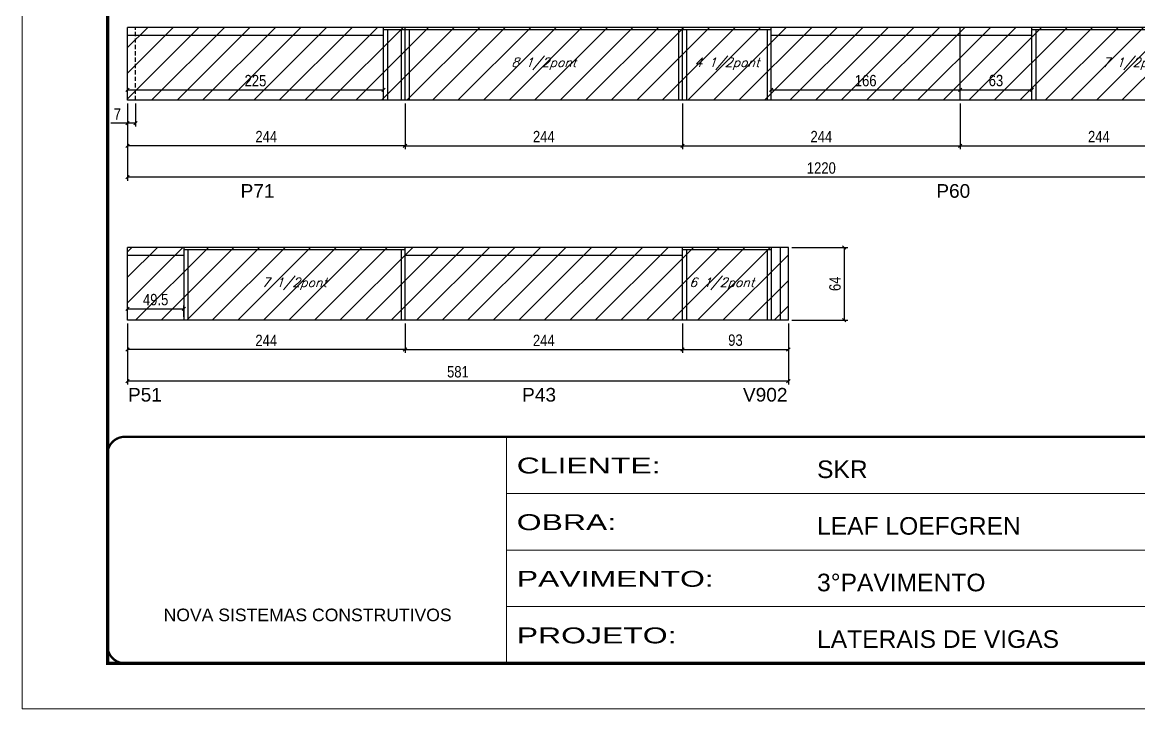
# Model space of a CAD drawing. Extents: x 3309 to 9563, y -2522 to 14608.
# Drawn here: x 6506 to 7488, y 4369 to 4973 of the extents above; entities that cross this region are included whole.
import ezdxf

# ---------------------------------------------------------------- set-up
doc = ezdxf.new("R2010")
doc.units = 0
for name, pattern in [('CONTINUO', [0]), ('DASHED', [0.75, 0.5, -0.25]), ('HIDDEN', [0.375, 0.25, -0.125])]:
    doc.linetypes.add(name, pattern=pattern)
for name, color, linetype in [('5', 5, 'Continuous'), ('COTA', 241, 'Continuous'), ('Painéis', 200, 'Continuous'), ('SARR_2.2x7', 40, 'Continuous'), ('SARR_3.5x7', 81, 'Continuous'), ('texto', 7, 'Continuous')]:
    doc.layers.add(name, color=color, linetype=linetype)
for name, color, linetype, lineweight in [('Folhas', 255, 'Continuous', 9), ('Hachura', 251, 'Continuous', 9), ('SARRAFO DE PRESSAO', 251, 'DASHED', 9)]:
    doc.layers.add(name, color=color, linetype=linetype, lineweight=lineweight)
doc.styles.add('ARIAL', font='arial.ttf')
doc.styles.add('COTA TECNICA', font='techl___.ttf', dxfattribs={"height": 10})
doc.styles.add('Romans', font='romans.shx')
doc.styles.get("Standard").update_dxf_attribs({"font": 'arial.ttf'})
doc.styles.add('Tecnologia', font='')
doc.styles.get('Tecnologia').set_extended_font_data('Forgotten Futurist')
doc.dimstyles.new('PAINEL', dxfattribs={"dimtxt": 10, "dimasz": 3, "dimexe": 3, "dimexo": 3, "dimgap": 3, "dimtad": 1, "dimdec": 1, "dimzin": 12, "dimdsep": 46, "dimtxsty": 'COTA TECNICA', "dimblk1": 'OBLIQUE', "dimblk2": 'OBLIQUE', "dimsah": 1, "dimcen": 0.9, "dimclrd": 4, "dimclre": 4, "dimclrt": 240, "dimadec": 1, "dimazin": 3, "dimtfac": 1, "dimtdec": 1, "dimtmove": 0, "dimatfit": 3, "dimfxl": 1, "dimtolj": 1, "dimtzin": 12, "dimarcsym": 0})

# ---------------------------------------------------------------- blocks, each defined once
blk = doc.blocks.new('9999999999')
at = {"color": 30, "linetype": 'CONTINUO'}
for p, q in [((98564.56, 34230.21), (98564.56, 34429.45)), ((98564.56, 34379.64), (99583.98, 34379.64)), ((98564.56, 34329.83), (99487.98, 34329.83)), ((98564.56, 34280.02), (99487.98, 34280.02))]:
    blk.add_line(p, q, dxfattribs=at)
at = {"color": 30, "linetype": 'CONTINUO', "const_width": 2}
blk.add_lwpolyline([(99583.98, 34230.21), (99583.98, 34414.45, 0.414214), (99568.98, 34429.45), (98228.98, 34429.45, 0.414214), (98213.98, 34414.45), (98213.98, 34245.21, 0.414214), (98228.98, 34230.21), (99583.98, 34230.21)], format="xyb", dxfattribs=at)
at = {"layer": 'Folhas'}
blk.add_lwpolyline([(98138.98, 34190.21), (99623.98, 34190.21), (99623.98, 35240.21), (98138.98, 35240.21)], close=True, dxfattribs=at)
at = {"layer": 'Folhas', "color": 30, "const_width": 3}
blk.add_lwpolyline([(98213.98, 34230.21), (99583.98, 34230.21), (99583.98, 35200.21), (98213.98, 35200.21)], close=True, dxfattribs=at)
at = {"color": 7, "linetype": 'Continuous', "ltscale": 5, "style": 'ARIAL'}
for s, height, p in [('SKR', 15.483, (98837.68, 34393.13)), ('LEAF LOEFGREN', 15.4829, (98837.68, 34343.32)), ('3°PAVIMENTO', 15.4829, (98837.68, 34293.51)), ('NOVA SISTEMAS CONSTRUTIVOS', 11.0592, (98263.19, 34267.21)), ('LATERAIS DE VIGAS', 15.4829, (98837.68, 34243.7))]:
    blk.add_text(s, height=height, dxfattribs=at).set_placement(p)
at = {"layer": 'Folhas', "color": 7, "style": 'Tecnologia', "width": 1.5}
for s, p in [('CLIENTE:', (98573.65, 34397.17)), ('OBRA:', (98573.65, 34347.31)), ('PAVIMENTO:', (98573.65, 34297.5)), ('PROJETO:', (98573.65, 34247.69))]:
    blk.add_text(s, height=14, dxfattribs=at).set_placement(p)
blk = doc.blocks.new('_Oblique')
at = {"color": 0, "linetype": 'ByBlock', "lineweight": -2}
blk.add_line((-0.5, -0.5), (0.5, 0.5), dxfattribs=at)
blk = doc.blocks.new('*D1360')
at = {"layer": 'COTA', "color": 4, "linetype": 'ByBlock', "lineweight": -2, "transparency": 16777216}
for p, q in [((6598.83, 4901.73), (6598.83, 4861.57)), ((6842.83, 4901.73), (6842.83, 4861.57)), ((6842.83, 4864.57), (6598.83, 4864.57))]:
    blk.add_line(p, q, dxfattribs=at)
at = {"layer": 'Defpoints', "color": 0, "linetype": 'ByBlock', "transparency": 16777216}
for p in [(6598.83, 4904.73), (6842.83, 4904.73), (6598.83, 4864.57)]:
    blk.add_point(p, dxfattribs=at)
at = {"layer": 'COTA', "color": 4, "linetype": 'ByBlock', "lineweight": -2, "transparency": 16777216, "xscale": 3, "yscale": 3, "zscale": 3, "rotation": 180}
blk.add_blockref('_Oblique', (6598.83, 4864.57), dxfattribs=at)
at = {"layer": 'COTA', "color": 4, "linetype": 'ByBlock', "lineweight": -2, "transparency": 16777216, "xscale": 3, "yscale": 3, "zscale": 3}
blk.add_blockref('_Oblique', (6842.83, 4864.57), dxfattribs=at)
at = {"layer": 'COTA', "color": 240, "linetype": 'ByBlock', "transparency": 16777216, "insert": (6720.83, 4872.64), "char_height": 10, "attachment_point": 5, "style": 'COTA TECNICA'}
blk.add_mtext('\\A1;244', dxfattribs=at)
blk = doc.blocks.new('*D1381')
at = {"layer": 'COTA', "color": 4, "linetype": 'ByBlock', "lineweight": -2, "transparency": 16777216}
for p, q in [((6598.83, 4901.73), (6598.83, 4833.86)), ((7818.83, 4901.73), (7818.83, 4833.86)), ((7818.83, 4836.86), (6598.83, 4836.86))]:
    blk.add_line(p, q, dxfattribs=at)
at = {"layer": 'Defpoints', "color": 0, "linetype": 'ByBlock', "transparency": 16777216}
for p in [(6598.83, 4904.73), (7818.83, 4904.73), (6598.83, 4836.86)]:
    blk.add_point(p, dxfattribs=at)
at = {"layer": 'COTA', "color": 4, "linetype": 'ByBlock', "lineweight": -2, "transparency": 16777216, "xscale": 3, "yscale": 3, "zscale": 3, "rotation": 180}
blk.add_blockref('_Oblique', (6598.83, 4836.86), dxfattribs=at)
at = {"layer": 'COTA', "color": 4, "linetype": 'ByBlock', "lineweight": -2, "transparency": 16777216, "xscale": 3, "yscale": 3, "zscale": 3}
blk.add_blockref('_Oblique', (7818.83, 4836.86), dxfattribs=at)
at = {"layer": 'COTA', "color": 240, "linetype": 'ByBlock', "transparency": 16777216, "insert": (7208.83, 4844.96), "char_height": 10, "attachment_point": 5, "style": 'COTA TECNICA'}
blk.add_mtext('\\A1;1220', dxfattribs=at)
blk = doc.blocks.new('*D1361')
at = {"layer": 'COTA', "color": 4, "lineweight": -2, "transparency": 16777216}
for p, q in [((6842.83, 4901.73), (6842.83, 4861.57)), ((7086.83, 4901.73), (7086.83, 4861.57)), ((6842.83, 4864.57), (7086.83, 4864.57))]:
    blk.add_line(p, q, dxfattribs=at)
at = {"layer": 'Defpoints', "color": 0, "transparency": 16777216}
for p in [(6842.83, 4904.73, 0), (7086.83, 4904.73, 0), (7086.83, 4864.57)]:
    blk.add_point(p, dxfattribs=at)
at = {"layer": 'COTA', "color": 4, "lineweight": -2, "transparency": 16777216, "xscale": 3, "yscale": 3, "zscale": 3, "rotation": 180}
blk.add_blockref('_Oblique', (6842.83, 4864.57), dxfattribs=at)
at = {"layer": 'COTA', "color": 4, "lineweight": -2, "transparency": 16777216, "xscale": 3, "yscale": 3, "zscale": 3}
blk.add_blockref('_Oblique', (7086.83, 4864.57), dxfattribs=at)
at = {"layer": 'COTA', "color": 240, "transparency": 16777216, "insert": (6964.83, 4872.64), "char_height": 10, "attachment_point": 5, "style": 'COTA TECNICA'}
blk.add_mtext('\\A1;244', dxfattribs=at)
blk = doc.blocks.new('*D1382')
at = {"layer": 'COTA', "color": 4, "lineweight": -2, "transparency": 16777216}
for p, q in [((7086.83, 4901.73), (7086.83, 4861.57)), ((7330.83, 4901.73), (7330.83, 4861.57)), ((7086.83, 4864.57), (7330.83, 4864.57))]:
    blk.add_line(p, q, dxfattribs=at)
at = {"layer": 'Defpoints', "color": 0, "transparency": 16777216}
for p in [(7086.83, 4904.73, 0), (7330.83, 4904.73, 0), (7330.83, 4864.57)]:
    blk.add_point(p, dxfattribs=at)
at = {"layer": 'COTA', "color": 4, "lineweight": -2, "transparency": 16777216, "xscale": 3, "yscale": 3, "zscale": 3, "rotation": 180}
blk.add_blockref('_Oblique', (7086.83, 4864.57), dxfattribs=at)
at = {"layer": 'COTA', "color": 4, "lineweight": -2, "transparency": 16777216, "xscale": 3, "yscale": 3, "zscale": 3}
blk.add_blockref('_Oblique', (7330.83, 4864.57), dxfattribs=at)
at = {"layer": 'COTA', "color": 240, "transparency": 16777216, "insert": (7208.83, 4872.64), "char_height": 10, "attachment_point": 5, "style": 'COTA TECNICA'}
blk.add_mtext('\\A1;244', dxfattribs=at)
blk = doc.blocks.new('*D1384')
at = {"layer": 'COTA', "color": 4, "lineweight": -2, "transparency": 16777216}
for p, q in [((7330.83, 4901.73), (7330.83, 4861.57)), ((7574.83, 4901.73), (7574.83, 4861.57)), ((7330.83, 4864.57), (7574.83, 4864.57))]:
    blk.add_line(p, q, dxfattribs=at)
at = {"layer": 'Defpoints', "color": 0, "transparency": 16777216}
for p in [(7330.83, 4904.73), (7574.83, 4904.73), (7574.83, 4864.57)]:
    blk.add_point(p, dxfattribs=at)
at = {"layer": 'COTA', "color": 4, "lineweight": -2, "transparency": 16777216, "xscale": 3, "yscale": 3, "zscale": 3, "rotation": 180}
blk.add_blockref('_Oblique', (7330.83, 4864.57), dxfattribs=at)
at = {"layer": 'COTA', "color": 4, "lineweight": -2, "transparency": 16777216, "xscale": 3, "yscale": 3, "zscale": 3}
blk.add_blockref('_Oblique', (7574.83, 4864.57), dxfattribs=at)
at = {"layer": 'COTA', "color": 240, "transparency": 16777216, "insert": (7452.83, 4872.64), "char_height": 10, "attachment_point": 5, "style": 'COTA TECNICA'}
blk.add_mtext('\\A1;244', dxfattribs=at)
blk = doc.blocks.new('*D1362')
at = {"layer": 'COTA', "color": 4, "linetype": 'ByBlock', "lineweight": -2, "transparency": 16777216}
for p, q in [((6598.83, 4708.16), (6598.83, 4682.25)), ((6842.83, 4708.16), (6842.83, 4682.25)), ((6842.83, 4685.25), (6598.83, 4685.25))]:
    blk.add_line(p, q, dxfattribs=at)
at = {"layer": 'Defpoints', "color": 0, "linetype": 'ByBlock', "transparency": 16777216}
for p in [(6598.83, 4711.16), (6842.83, 4711.16), (6598.83, 4685.25)]:
    blk.add_point(p, dxfattribs=at)
at = {"layer": 'COTA', "color": 4, "linetype": 'ByBlock', "lineweight": -2, "transparency": 16777216, "xscale": 3, "yscale": 3, "zscale": 3, "rotation": 180}
blk.add_blockref('_Oblique', (6598.83, 4685.25), dxfattribs=at)
at = {"layer": 'COTA', "color": 4, "linetype": 'ByBlock', "lineweight": -2, "transparency": 16777216, "xscale": 3, "yscale": 3, "zscale": 3}
blk.add_blockref('_Oblique', (6842.83, 4685.25), dxfattribs=at)
at = {"layer": 'COTA', "color": 240, "linetype": 'ByBlock', "transparency": 16777216, "insert": (6720.83, 4693.32), "char_height": 10, "attachment_point": 5, "style": 'COTA TECNICA'}
blk.add_mtext('\\A1;244', dxfattribs=at)
blk = doc.blocks.new('*D1386')
at = {"layer": 'COTA', "color": 4, "linetype": 'ByBlock', "lineweight": -2, "transparency": 16777216}
for p, q in [((6598.83, 4708.16), (6598.83, 4654.54)), ((7179.83, 4708.16), (7179.83, 4654.54)), ((7179.83, 4657.54), (6598.83, 4657.54))]:
    blk.add_line(p, q, dxfattribs=at)
at = {"layer": 'Defpoints', "color": 0, "linetype": 'ByBlock', "transparency": 16777216}
for p in [(6598.83, 4711.16), (7179.83, 4711.16), (6598.83, 4657.54)]:
    blk.add_point(p, dxfattribs=at)
at = {"layer": 'COTA', "color": 4, "linetype": 'ByBlock', "lineweight": -2, "transparency": 16777216, "xscale": 3, "yscale": 3, "zscale": 3, "rotation": 180}
blk.add_blockref('_Oblique', (6598.83, 4657.54), dxfattribs=at)
at = {"layer": 'COTA', "color": 4, "linetype": 'ByBlock', "lineweight": -2, "transparency": 16777216, "xscale": 3, "yscale": 3, "zscale": 3}
blk.add_blockref('_Oblique', (7179.83, 4657.54), dxfattribs=at)
at = {"layer": 'COTA', "color": 240, "linetype": 'ByBlock', "transparency": 16777216, "insert": (6889.33, 4665.67), "char_height": 10, "attachment_point": 5, "style": 'COTA TECNICA'}
blk.add_mtext('\\A1;581', dxfattribs=at)
blk = doc.blocks.new('*D1363')
at = {"layer": 'COTA', "color": 4, "lineweight": -2, "transparency": 16777216}
for p, q in [((6842.83, 4708.16), (6842.83, 4682.25)), ((7086.83, 4708.16), (7086.83, 4682.25)), ((6842.83, 4685.25), (7086.83, 4685.25))]:
    blk.add_line(p, q, dxfattribs=at)
at = {"layer": 'Defpoints', "color": 0, "transparency": 16777216}
for p in [(6842.83, 4711.16, 0), (7086.83, 4711.16, 0), (7086.83, 4685.25)]:
    blk.add_point(p, dxfattribs=at)
at = {"layer": 'COTA', "color": 4, "lineweight": -2, "transparency": 16777216, "xscale": 3, "yscale": 3, "zscale": 3, "rotation": 180}
blk.add_blockref('_Oblique', (6842.83, 4685.25), dxfattribs=at)
at = {"layer": 'COTA', "color": 4, "lineweight": -2, "transparency": 16777216, "xscale": 3, "yscale": 3, "zscale": 3}
blk.add_blockref('_Oblique', (7086.83, 4685.25), dxfattribs=at)
at = {"layer": 'COTA', "color": 240, "transparency": 16777216, "insert": (6964.83, 4693.32), "char_height": 10, "attachment_point": 5, "style": 'COTA TECNICA'}
blk.add_mtext('\\A1;244', dxfattribs=at)
blk = doc.blocks.new('*D1387')
at = {"layer": 'COTA', "color": 4, "lineweight": -2, "transparency": 16777216}
for p, q in [((7086.83, 4708.16), (7086.83, 4682.25)), ((7179.83, 4708.16), (7179.83, 4682.25)), ((7086.83, 4685.25), (7179.83, 4685.25))]:
    blk.add_line(p, q, dxfattribs=at)
at = {"layer": 'Defpoints', "color": 0, "transparency": 16777216}
for p in [(7086.83, 4711.16, 0), (7179.83, 4711.16, 0), (7179.83, 4685.25)]:
    blk.add_point(p, dxfattribs=at)
at = {"layer": 'COTA', "color": 4, "lineweight": -2, "transparency": 16777216, "xscale": 3, "yscale": 3, "zscale": 3, "rotation": 180}
blk.add_blockref('_Oblique', (7086.83, 4685.25), dxfattribs=at)
at = {"layer": 'COTA', "color": 4, "lineweight": -2, "transparency": 16777216, "xscale": 3, "yscale": 3, "zscale": 3}
blk.add_blockref('_Oblique', (7179.83, 4685.25), dxfattribs=at)
at = {"layer": 'COTA', "color": 240, "transparency": 16777216, "insert": (7133.33, 4693.5), "char_height": 10, "attachment_point": 5, "style": 'COTA TECNICA'}
blk.add_mtext('\\A1;93', dxfattribs=at)
blk = doc.blocks.new('*D1388')
at = {"layer": 'COTA', "color": 4, "lineweight": -2, "transparency": 16777216}
for p, q in [((7182.83, 4775.16), (7231.99, 4775.16)), ((7228.99, 4775.16), (7228.99, 4711.16)), ((7182.83, 4711.16), (7231.99, 4711.16))]:
    blk.add_line(p, q, dxfattribs=at)
at = {"layer": 'Defpoints', "color": 0, "transparency": 16777216}
for p in [(7179.83, 4775.16), (7179.83, 4711.16), (7228.99, 4711.16)]:
    blk.add_point(p, dxfattribs=at)
at = {"layer": 'COTA', "color": 4, "lineweight": -2, "transparency": 16777216, "xscale": 3, "yscale": 3, "zscale": 3}
for p, rotation in [((7228.99, 4775.16), 90), ((7228.99, 4711.16), 270)]:
    blk.add_blockref('_Oblique', p, dxfattribs=dict(at, rotation=rotation))
at = {"layer": 'COTA', "color": 240, "transparency": 16777216, "insert": (7220.89, 4743.16), "char_height": 10, "attachment_point": 5, "rotation": 90, "style": 'COTA TECNICA'}
blk.add_mtext('\\A1;64', dxfattribs=at)
blk = doc.blocks.new('*D1389')
at = {"layer": 'COTA', "color": 4, "lineweight": -2, "transparency": 16777216}
for p, q in [((6598.83, 4901.73), (6598.83, 4881.5)), ((6605.83, 4901.73), (6605.83, 4881.5)), ((6598.83, 4884.5), (6584.1, 4884.5)), ((6605.83, 4884.5), (6598.83, 4884.5))]:
    blk.add_line(p, q, dxfattribs=at)
at = {"layer": 'Defpoints', "color": 0, "transparency": 16777216}
for p in [(6598.83, 4904.73), (6605.83, 4904.73), (6598.83, 4884.5)]:
    blk.add_point(p, dxfattribs=at)
at = {"layer": 'COTA', "color": 4, "lineweight": -2, "transparency": 16777216, "xscale": 3, "yscale": 3, "zscale": 3, "rotation": 180}
blk.add_blockref('_Oblique', (6598.83, 4884.5), dxfattribs=at)
at = {"layer": 'COTA', "color": 4, "lineweight": -2, "transparency": 16777216, "xscale": 3, "yscale": 3, "zscale": 3}
blk.add_blockref('_Oblique', (6605.83, 4884.5), dxfattribs=at)
at = {"layer": 'COTA', "color": 240, "transparency": 16777216, "insert": (6589.97, 4892.58), "char_height": 10, "attachment_point": 5, "style": 'COTA TECNICA'}
blk.add_mtext('\\A1;7', dxfattribs=at)
blk = doc.blocks.new('*D1390')
at = {"layer": 'COTA', "color": 4, "lineweight": -2, "transparency": 16777216}
for p, q in [((6598.83, 4907.73), (6598.83, 4916.73)), ((6598.83, 4913.73), (6823.83, 4913.73)), ((6823.83, 4907.73), (6823.83, 4916.73))]:
    blk.add_line(p, q, dxfattribs=at)
at = {"layer": 'Defpoints', "color": 0, "transparency": 16777216}
for p in [(6823.83, 4913.73), (6598.83, 4904.73), (6823.83, 4904.73)]:
    blk.add_point(p, dxfattribs=at)
at = {"layer": 'COTA', "color": 4, "lineweight": -2, "transparency": 16777216, "xscale": 3, "yscale": 3, "zscale": 3, "rotation": 180}
blk.add_blockref('_Oblique', (6598.83, 4913.73), dxfattribs=at)
at = {"layer": 'COTA', "color": 4, "lineweight": -2, "transparency": 16777216, "xscale": 3, "yscale": 3, "zscale": 3}
blk.add_blockref('_Oblique', (6823.83, 4913.73), dxfattribs=at)
at = {"layer": 'COTA', "color": 240, "transparency": 16777216, "insert": (6711.33, 4921.84), "char_height": 10, "attachment_point": 5, "style": 'COTA TECNICA'}
blk.add_mtext('\\A1;225', dxfattribs=at)
blk = doc.blocks.new('*D1391')
at = {"layer": 'COTA', "color": 4, "lineweight": -2, "transparency": 16777216}
for p, q in [((7164.83, 4907.73), (7164.83, 4916.73)), ((7164.83, 4913.73), (7330.83, 4913.73)), ((7330.83, 4907.73), (7330.83, 4916.73))]:
    blk.add_line(p, q, dxfattribs=at)
at = {"layer": 'Defpoints', "color": 0, "transparency": 16777216}
for p in [(7330.83, 4913.73), (7164.83, 4904.73), (7330.83, 4904.73)]:
    blk.add_point(p, dxfattribs=at)
at = {"layer": 'COTA', "color": 4, "lineweight": -2, "transparency": 16777216, "xscale": 3, "yscale": 3, "zscale": 3, "rotation": 180}
blk.add_blockref('_Oblique', (7164.83, 4913.73), dxfattribs=at)
at = {"layer": 'COTA', "color": 4, "lineweight": -2, "transparency": 16777216, "xscale": 3, "yscale": 3, "zscale": 3}
blk.add_blockref('_Oblique', (7330.83, 4913.73), dxfattribs=at)
at = {"layer": 'COTA', "color": 240, "transparency": 16777216, "insert": (7247.83, 4921.84), "char_height": 10, "attachment_point": 5, "style": 'COTA TECNICA'}
blk.add_mtext('\\A1;166', dxfattribs=at)
blk = doc.blocks.new('*D1392')
at = {"layer": 'COTA', "color": 4, "lineweight": -2, "transparency": 16777216}
for p, q in [((7330.83, 4907.73), (7330.83, 4916.73)), ((7330.83, 4913.73), (7393.83, 4913.73)), ((7393.83, 4907.73), (7393.83, 4916.73))]:
    blk.add_line(p, q, dxfattribs=at)
at = {"layer": 'Defpoints', "color": 0, "transparency": 16777216}
for p in [(7393.83, 4913.73), (7330.83, 4904.73), (7393.83, 4904.73)]:
    blk.add_point(p, dxfattribs=at)
at = {"layer": 'COTA', "color": 4, "lineweight": -2, "transparency": 16777216, "xscale": 3, "yscale": 3, "zscale": 3, "rotation": 180}
blk.add_blockref('_Oblique', (7330.83, 4913.73), dxfattribs=at)
at = {"layer": 'COTA', "color": 4, "lineweight": -2, "transparency": 16777216, "xscale": 3, "yscale": 3, "zscale": 3}
blk.add_blockref('_Oblique', (7393.83, 4913.73), dxfattribs=at)
at = {"layer": 'COTA', "color": 240, "transparency": 16777216, "insert": (7362.33, 4921.95), "char_height": 10, "attachment_point": 5, "style": 'COTA TECNICA'}
blk.add_mtext('\\A1;63', dxfattribs=at)
blk = doc.blocks.new('*D1393')
at = {"layer": 'COTA', "color": 4, "lineweight": -2, "transparency": 16777216}
for p, q in [((6598.83, 4714.16), (6598.83, 4724.06)), ((6598.83, 4721.06), (6648.33, 4721.06)), ((6648.33, 4714.16), (6648.33, 4724.06))]:
    blk.add_line(p, q, dxfattribs=at)
at = {"layer": 'Defpoints', "color": 0, "transparency": 16777216}
for p in [(6648.33, 4721.06), (6598.83, 4711.16), (6648.33, 4711.16)]:
    blk.add_point(p, dxfattribs=at)
at = {"layer": 'COTA', "color": 4, "lineweight": -2, "transparency": 16777216, "xscale": 3, "yscale": 3, "zscale": 3, "rotation": 180}
blk.add_blockref('_Oblique', (6598.83, 4721.06), dxfattribs=at)
at = {"layer": 'COTA', "color": 4, "lineweight": -2, "transparency": 16777216, "xscale": 3, "yscale": 3, "zscale": 3}
blk.add_blockref('_Oblique', (6648.33, 4721.06), dxfattribs=at)
at = {"layer": 'COTA', "color": 240, "transparency": 16777216, "insert": (6623.58, 4729.2), "char_height": 10, "attachment_point": 5, "style": 'COTA TECNICA'}
blk.add_mtext('\\A1;49.5', dxfattribs=at)

msp = doc.modelspace()

# ---------------------------------------------------------------- hatches: boundary and pattern name
at = {"layer": 'Hachura', "linetype": 'ByBlock'}
h = msp.add_hatch(dxfattribs=at)
h.set_pattern_fill('ANSI31', color=256, scale=5)
h.set_pattern_definition([(45, (-1585, 0), (-11.22532, 11.22532), [])])
h.paths.add_polyline_path([(6842.83, 4968.73), (6598.83, 4968.73), (6598.83, 4904.73), (6842.83, 4904.73)])
h.paths.add_polyline_path([(7086.83, 4968.73), (6842.83, 4968.73), (6842.83, 4904.73), (7086.83, 4904.73)])
h.paths.add_polyline_path([(7330.83, 4968.73), (7086.83, 4968.73), (7086.83, 4904.73), (7330.83, 4904.73)])
h.paths.add_polyline_path([(7574.83, 4968.73), (7330.83, 4968.73), (7330.83, 4904.73), (7574.83, 4904.73)])
h.paths.add_polyline_path([(7818.83, 4968.73), (7574.83, 4968.73), (7574.83, 4904.73), (7818.83, 4904.73)])
h.paths.add_polyline_path([(7179.83, 4775.16), (7086.83, 4775.16), (7086.83, 4711.16), (7179.83, 4711.16)])
h.paths.add_polyline_path([(7086.83, 4775.16), (6842.83, 4775.16), (6842.83, 4711.16), (7086.83, 4711.16)])
h.paths.add_polyline_path([(6842.83, 4775.16), (6598.83, 4775.16), (6598.83, 4711.16), (6842.83, 4711.16)])

# ---------------------------------------------------------------- linework, layer by layer
at = {"layer": 'Painéis', "linetype": 'ByBlock'}
for p, q in [((7818.83, 4968.73), (6598.83, 4968.73)), ((6598.83, 4904.73), (6598.83, 4968.73)), ((6842.83, 4904.73), (6842.83, 4968.73)), ((7086.83, 4904.73), (7086.83, 4968.73)), ((7330.83, 4904.73), (7330.83, 4968.73)), ((7818.83, 4904.73), (6598.83, 4904.73)), ((7179.83, 4775.16), (6598.83, 4775.16)), ((6598.83, 4711.16), (6598.83, 4775.16)), ((6842.83, 4711.16), (6842.83, 4775.16)), ((7086.83, 4711.16), (7086.83, 4775.16)), ((7179.83, 4711.16), (7179.83, 4775.16)), ((7179.83, 4711.16), (6598.83, 4711.16))]:
    msp.add_line(p, q, dxfattribs=at)
at = {"layer": 'SARR_2.2x7', "linetype": 'HIDDEN', "ltscale": 15}
msp.add_line((6605.83, 4904.73), (6605.83, 4968.73), dxfattribs=at)
at = {"layer": 'SARR_2.2x7', "linetype": 'Continuous'}
for p, q in [((6842.83, 4966.53), (6823.83, 4966.53)), ((7086.83, 4966.53), (6842.83, 4966.53)), ((7164.83, 4966.53), (7086.83, 4966.53)), ((7574.83, 4966.53), (7393.83, 4966.53)), ((6823.83, 4961.73), (6598.83, 4961.73)), ((7330.83, 4961.73), (7164.83, 4961.73)), ((7393.83, 4961.73), (7330.83, 4961.73)), ((6842.83, 4772.96), (6648.33, 4772.96)), ((7164.83, 4772.96), (7086.83, 4772.96)), ((7172.83, 4711.16), (7172.83, 4775.16)), ((6648.33, 4768.16), (6598.83, 4768.16)), ((7086.83, 4768.16), (6842.83, 4768.16))]:
    msp.add_line(p, q, dxfattribs=at)
at = {"layer": 'SARR_3.5x7'}
for p, q in [((6823.83, 4904.73), (6823.83, 4968.73)), ((6827.33, 4966.53), (6827.33, 4904.73)), ((6839.33, 4966.53), (6839.33, 4904.73)), ((6846.33, 4966.53), (6846.33, 4904.73)), ((7083.33, 4966.53), (7083.33, 4904.73)), ((7090.33, 4966.53), (7090.33, 4904.73)), ((7161.33, 4966.53), (7161.33, 4904.73)), ((7164.83, 4904.73), (7164.83, 4968.73)), ((7393.83, 4904.73), (7393.83, 4968.73)), ((7397.33, 4966.53), (7397.33, 4904.73)), ((6648.33, 4775.16), (6648.33, 4711.16)), ((6651.83, 4772.96), (6651.83, 4711.16)), ((6839.33, 4772.96), (6839.33, 4711.16)), ((7090.33, 4772.96), (7090.33, 4711.16)), ((7161.33, 4772.96), (7161.33, 4711.16)), ((7164.83, 4775.16), (7164.83, 4711.16))]:
    msp.add_line(p, q, dxfattribs=at)

# ---------------------------------------------------------------- block references
at = {"layer": 'SARRAFO DE PRESSAO', "color": 6, "linetype": 'ByBlock'}
msp.add_blockref('9999999999', (-91632.61, -29820.95), dxfattribs=at)

# ---------------------------------------------------------------- texts
at = {"layer": '5', "linetype": 'Continuous'}
for s, p in [('P71', (6698.26, 4818.85)), ('P60', (7309.91, 4818.85)), ('P51', (6599.28, 4639.53)), ('P43', (6945.78, 4639.53)), ('V902', (7139.91, 4639.53))]:
    msp.add_text(s, height=12, rotation=0.00004, dxfattribs=at).set_placement(p)
at = {"layer": 'texto', "color": 2, "char_height": 8, "attachment_point": 5, "style": 'Romans'}
for s, insert in [('{\\Q19;\\C256;8 1/2pont}', (6964.83, 4936.73)), ('{\\Q19;\\C256;4 1/2pont}', (7125.83, 4936.73)), ('{\\Q19;\\C256;7 1/2pont}', (7484.33, 4936.73)), ('{\\Q19;\\C256;7 1/2pont}', (6745.58, 4743.16)), ('{\\Q19;\\C256;6 1/2pont}', (7121.33, 4743.16))]:
    msp.add_mtext(s, dxfattribs=dict(at, insert=insert))

# ---------------------------------------------------------------- dimensions: what is measured, and where the dimension line sits
at = {"layer": 'COTA'}
for base, p1, p2, picture, middle in [((6823.83, 4913.73), (6598.83, 4904.73), (6823.83, 4904.73), '*D1390', (6711.33, 4921.84)), ((7330.83, 4913.73), (7164.83, 4904.73), (7330.83, 4904.73), '*D1391', (7247.83, 4921.84)), ((6598.83, 4884.5), (6605.83, 4904.73), (6598.83, 4904.73), '*D1389', (6589.97, 4892.58)), ((7086.83, 4864.57, 0), (6842.83, 4904.73), (7086.83, 4904.73), '*D1361', (6964.83, 4872.64, 0)), ((7330.83, 4864.57, 0), (7086.83, 4904.73), (7330.83, 4904.73), '*D1382', (7208.83, 4872.64, 0)), ((7574.83, 4864.57), (7330.83, 4904.73), (7574.83, 4904.73), '*D1384', (7452.83, 4872.64)), ((6648.33, 4721.06), (6598.83, 4711.16), (6648.33, 4711.16), '*D1393', (6623.58, 4729.2)), ((7086.83, 4685.25, 0), (6842.83, 4711.16), (7086.83, 4711.16), '*D1363', (6964.83, 4693.32, 0)), ((7179.83, 4685.25, 0), (7086.83, 4711.16), (7179.83, 4711.16), '*D1387', (7133.33, 4693.5, 0))]:
    dim = msp.add_linear_dim(base=base, p1=p1, p2=p2, dimstyle='PAINEL', dxfattribs=at)
    dim.commit()
    dim.dimension.update_dxf_attribs({"geometry": picture, "text_midpoint": middle})
dim = msp.add_linear_dim(base=(7393.83, 4913.73), p1=(7330.83, 4904.73), p2=(7393.83, 4904.73), dimstyle='PAINEL', override={"dimtmove": 1}, dxfattribs=at)
dim.commit()
dim.dimension.update_dxf_attribs({"geometry": '*D1392', "text_midpoint": (7362.33, 4921.95)})
at = {"layer": 'COTA', "linetype": 'ByBlock'}
for base, p1, p2, picture, middle in [((6598.83, 4864.57), (6842.83, 4904.73), (6598.83, 4904.73), '*D1360', (6720.83, 4872.64)), ((6598.83, 4685.25), (6842.83, 4711.16), (6598.83, 4711.16), '*D1362', (6720.83, 4693.32))]:
    dim = msp.add_linear_dim(base=base, p1=p1, p2=p2, angle=180, dimstyle='PAINEL', override={"dimtmove": 1}, dxfattribs=at)
    dim.commit()
    dim.dimension.update_dxf_attribs({"geometry": picture, "text_midpoint": middle})
for base, p1, p2, picture, middle in [((6598.83, 4836.86), (7818.83, 4904.73), (6598.83, 4904.73), '*D1381', (7208.83, 4844.96)), ((6598.83, 4657.54), (7179.83, 4711.16), (6598.83, 4711.16), '*D1386', (6889.33, 4665.67))]:
    dim = msp.add_linear_dim(base=base, p1=p1, p2=p2, angle=180, dimstyle='PAINEL', dxfattribs=at)
    dim.commit()
    dim.dimension.update_dxf_attribs({"geometry": picture, "text_midpoint": middle})
at = {"layer": 'COTA'}
dim = msp.add_linear_dim(base=(7228.99, 4711.16), p1=(7179.83, 4775.16), p2=(7179.83, 4711.16), angle=90, dimstyle='PAINEL', dxfattribs=at)
dim.commit()
dim.dimension.update_dxf_attribs({"geometry": '*D1388', "text_midpoint": (7220.89, 4743.16)})

doc.saveas('drawing.dxf')
